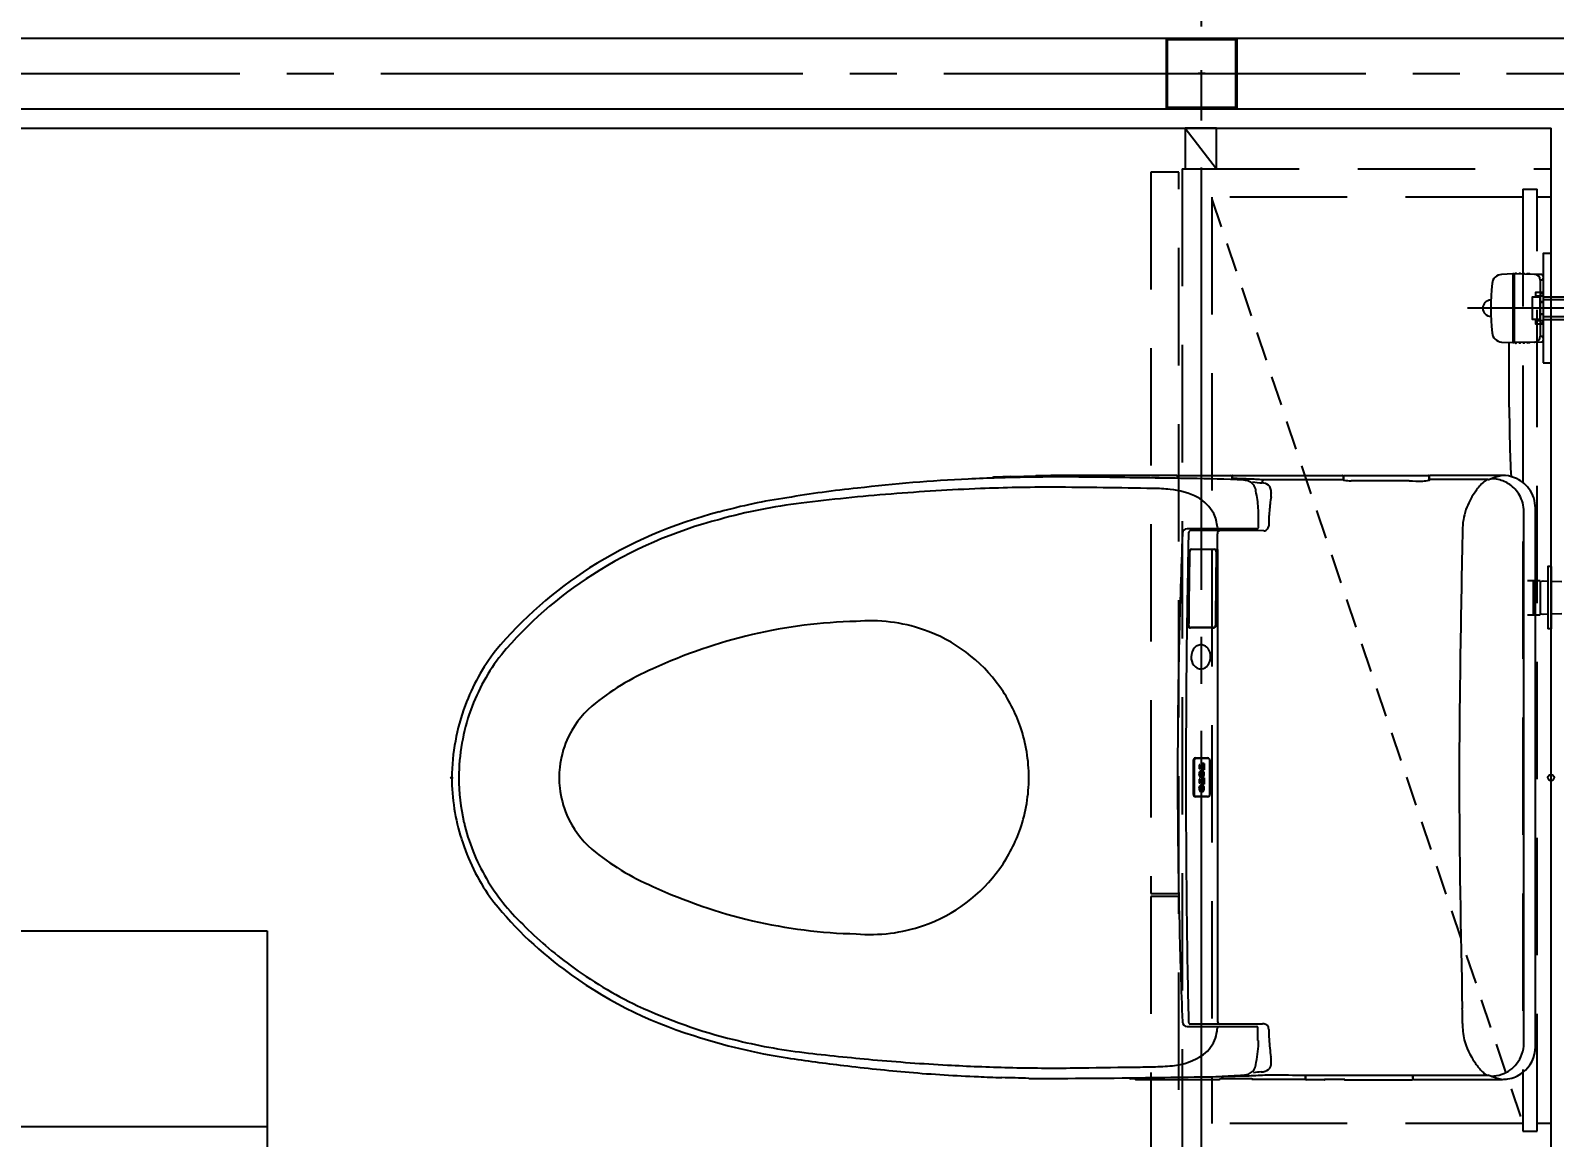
# Model space of a CAD drawing. Header units: millimetres. Extents: x 8300 to 98248, y -10383 to 40000.
# Drawn here: x 28185 to 29159, y 16420 to 17127 of the extents above; entities that cross this region are included whole.
import ezdxf
from ezdxf.enums import TextEntityAlignment as Align

# ---------------------------------------------------------------- set-up
doc = ezdxf.new("R2010")
doc.units = ezdxf.units.MM
doc.header["$LTSCALE"] = 300
for name, pattern in [('CADEWA_LINE5', [1.2, 0.9, -0.1, 0.1, -0.1]), ('CADEWA_LINE6', [2.1, 1.8, -0.1, 0.1, -0.1]), ('DASH-N', [0.375, 0.25, -0.125]), ('DASH-S', [0.2, 0.125, -0.075])]:
    doc.linetypes.add(name, pattern=pattern)
doc.layers.add('K建0_壁', color=7, linetype='CONTINUOUS')
doc.styles.add('txt2', font='txt.shx', dxfattribs={"width": 1.197332, "bigfont": 'extfont2'})

# ---------------------------------------------------------------- blocks, each defined once
blk = doc.blocks.new('ZGroup299', base_point=(28035.89, 16429.5))
at = {"layer": 'K建0_壁', "color": 250, "linetype": 'Continuous', "lineweight": -3}
for p, q in [((27735.89, 16552), (28335.89, 16552)), ((27735.89, 16552), (27735.89, 16307)), ((28335.89, 16552), (28335.89, 16307)), ((27735.89, 16427), (28335.89, 16427)), ((28035.89, 16307), (28035.89, 16427)), ((27735.89, 16307), (28335.89, 16307))]:
    blk.add_line(p, q, dxfattribs=at)
at = {"layer": 'K建0_壁', "color": 250, "lineweight": -3, "style": 'txt2'}
for s, height, width, p in [('トイレ', 67.926, 0.953422, (28035.89, 16489.5)), ('±0', 57.6, 1.034314, (27885.89, 16367)), ('2150', 57.6, 1.013158, (28185.89, 16368.25))]:
    blk.add_text(s, height=height, dxfattribs=dict(at, width=width)).set_placement(p, align=Align.MIDDLE_CENTER)

msp = doc.modelspace()

# ---------------------------------------------------------------- linework, layer by layer
at = {"layer": 'K建0_壁', "color": 250, "linetype": 'CADEWA_LINE5', "lineweight": -3}
for p, q in [((28933.5, 16050), (28933.5, 17155.69)), ((27688.57, 17100), (29396.6, 17100))]:
    msp.add_line(p, q, dxfattribs=at)
at = {"layer": 'K建0_壁', "color": 250, "linetype": 'Continuous', "lineweight": -3}
for p, q in [((27707.5, 17122.5), (29232, 17122.5)), ((28935.71, 17100), (28931.29, 17100)), ((28933.5, 17097.79), (28933.5, 17102.21)), ((27707.5, 17077.5), (29169.5, 17077.5)), ((27765, 17065), (29157, 17065)), ((29157, 16085), (29157, 17065)), ((29132.5, 16972), (29125.33, 16971.59)), ((29132.5, 16972), (29132.5, 16928)), ((29133.5, 16972), (29132.5, 16972)), ((29133.5, 16971.5), (29132.5, 16971.5)), ((29133.5, 16972), (29133.5, 16928)), ((29146.41, 16971.61), (29133.5, 16972)), ((29134.71, 16972.26), (29134.31, 16972.28)), ((29137.21, 16972.19), (29136.81, 16972.2)), ((29139.71, 16972.11), (29139.31, 16972.12)), ((29143.21, 16972), (29141.81, 16972.04)), ((29151.03, 16971.47), (29146.41, 16971.61)), ((29151.05, 16967.96), (29150, 16967.91)), ((29150, 16967.91), (29150, 16932.09)), ((29152, 16970.47), (29152, 16968.96)), ((29150, 16960.1), (29151.72, 16959.24)), ((29152, 16958.79), (29152, 16954.17)), ((29172, 16950), (29103.5, 16950)), ((29118.58, 16955.2), (29118.5, 16955.2)), ((29150, 16943), (29150, 16957)), ((29152, 16954), (29150, 16954)), ((29151.53, 16953.67), (29150, 16953.57)), ((29118.58, 16944.8), (29118.5, 16944.8)), ((29150, 16946.43), (29151.53, 16946.33)), ((29152, 16946), (29150, 16946)), ((29151.72, 16940.76), (29150, 16939.9)), ((29152, 16945.83), (29152, 16941.21)), ((29150, 16932.09), (29151.05, 16932.04)), ((29152, 16931.04), (29152, 16929.53)), ((29125.33, 16928.41), (29132.5, 16928)), ((29130.29, 16886.69), (29130.29, 16928.13)), ((29133.5, 16928.5), (29132.5, 16928.5)), ((29132.5, 16928), (29133.5, 16928)), ((29146.41, 16928.39), (29133.5, 16928)), ((29134.31, 16927.72), (29134.71, 16927.74)), ((29136.81, 16927.8), (29137.21, 16927.81)), ((29139.31, 16927.88), (29139.71, 16927.89)), ((29141.81, 16927.96), (29143.21, 16928)), ((29146.41, 16928.39), (29151.03, 16928.53)), ((29152, 16915), (29157, 16915)), ((28811.46, 16842.37), (28801.23, 16841.97)), ((28827.43, 16842.64), (28811.95, 16842.19)), ((28917.46, 16843.13), (28852.19, 16843.13)), ((28917.96, 16842.63), (28917.96, 16841.31)), ((28918.16, 16842.63), (28918.16, 16841.3)), ((28918.66, 16843.13), (28952.26, 16843.13)), ((28952.76, 16842.63), (28952.76, 16840.51)), ((28952.96, 16842.63), (28952.96, 16840.51)), ((28953.46, 16843.13), (29023.56, 16843.13)), ((29024.06, 16842.63), (29024.06, 16840.22)), ((29024.26, 16842.64), (29024.26, 16840.17)), ((29024.76, 16843.13), (29078.36, 16843.13)), ((29078.86, 16842.63), (29078.86, 16840.09)), ((29079.06, 16842.63), (29079.06, 16840.09)), ((29125.93, 16843.13), (29079.56, 16843.13)), ((29147, 16822.17), (29147, 16822.17)), ((29147, 16478.12), (29147, 16822.17)), ((29139.59, 16480.22), (29139.59, 16820.07)), ((28968.86, 16809), (28924.21, 16809)), ((28973.27, 16807.75), (28926.27, 16807.85)), ((28927.08, 16795.99), (28941.46, 16795.99)), ((28941.62, 16795.85), (28927.09, 16795.85)), ((29157, 16785), (29157, 16745)), ((29146.99, 16775.85), (29142, 16775.85)), ((29145.5, 16775.85), (29145.5, 16754.15)), ((29149.95, 16775.85), (29146.99, 16775.85)), ((29149.95, 16775.85), (29149.95, 16754.15)), ((29149.98, 16775.3), (29149.95, 16775.3)), ((29157, 16775.51), (29163.78, 16775.3)), ((29141.99, 16754.15), (29147, 16754.15)), ((29147, 16754.15), (29149.95, 16754.15)), ((29149.98, 16754.7), (29149.95, 16754.7)), ((29152, 16754.33), (29149.98, 16754.7)), ((29155, 16754.42), (29152, 16754.33)), ((29163.78, 16754.7), (29157, 16754.49)), ((28941, 16745.69), (28926.43, 16745.69)), ((28941.12, 16745.85), (28926.45, 16745.85)), ((29157, 16745), (29155, 16745)), ((28928.08, 16660.74), (28928.08, 16639.54)), ((28928.67, 16660.74), (28928.67, 16639.54)), ((28937.19, 16662.54), (28929.59, 16662.54)), ((28937.35, 16662.24), (28929.92, 16662.24)), ((28931.97, 16658.21), (28931.97, 16655.68)), ((28932.36, 16658.21), (28931.97, 16658.21)), ((28932.36, 16658.21), (28932.36, 16657.68)), ((28932.36, 16655.68), (28932.36, 16656.22)), ((28932.56, 16657.42), (28934.72, 16657.42)), ((28932.56, 16656.47), (28934.72, 16656.47)), ((28935.12, 16659), (28933.94, 16659)), ((28933.94, 16659), (28933.94, 16658.5)), ((28933.94, 16658.5), (28934.07, 16658.5)), ((28934.72, 16657.42), (28934.72, 16657.87)), ((28934.72, 16656.47), (28934.72, 16656.02)), ((28935.12, 16659), (28935.12, 16654.89)), ((28938.85, 16639.55), (28938.85, 16660.74)), ((28938.99, 16660.74), (28938.99, 16639.55)), ((28932.36, 16655.68), (28931.97, 16655.68)), ((28931.97, 16649.05), (28931.97, 16646.53)), ((28932.36, 16649.05), (28931.97, 16649.05)), ((28932.36, 16646.53), (28931.97, 16646.53)), ((28932.36, 16649.05), (28932.36, 16648.52)), ((28932.36, 16646.53), (28932.36, 16647.06)), ((28932.56, 16648.26), (28934.72, 16648.26)), ((28932.56, 16647.31), (28934.72, 16647.31)), ((28933.94, 16654.89), (28933.94, 16655.4)), ((28933.94, 16655.4), (28934.07, 16655.4)), ((28935.12, 16654.89), (28933.94, 16654.89)), ((28933.94, 16649.84), (28933.94, 16649.34)), ((28935.12, 16649.84), (28933.94, 16649.84)), ((28933.94, 16649.34), (28934.07, 16649.34)), ((28933.94, 16646.24), (28934.07, 16646.24)), ((28934.72, 16648.26), (28934.72, 16648.71)), ((28934.72, 16647.31), (28934.72, 16646.87)), ((28935.12, 16649.84), (28935.12, 16645.74)), ((28937.19, 16637.74), (28929.58, 16637.74)), ((28937.35, 16638.04), (28929.92, 16638.04)), ((28924.21, 16491), (28968.56, 16491)), ((28972.46, 16492.54), (28926.27, 16492.44)), ((28890.89, 16457.39), (28891.07, 16457.21)), ((28891.29, 16457.16), (28944.96, 16457.16)), ((28964, 16457.4), (28946.85, 16457.4)), ((28999.46, 16457.16), (28966.06, 16457.16)), ((28999.96, 16457.65), (28999.96, 16459.92)), ((29000.11, 16457.35), (29000.11, 16459.91)), ((29012.07, 16456.85), (29000.61, 16456.86)), ((29023.78, 16457.07), (29013.21, 16457.07)), ((29025.11, 16456.86), (29068.03, 16456.86)), ((29032.14, 16459.85), (29060.74, 16459.81)), ((29068.51, 16459.8), (29068.51, 16457.35)), ((29068.66, 16457.65), (29068.66, 16459.8)), ((29069.16, 16457.15), (29125.93, 16457.16))]:
    msp.add_line(p, q, dxfattribs=at)
at = {"layer": 'K建0_壁', "color": 250, "linetype": 'DASH-N', "lineweight": -3}
for p, q in [((28923, 17065), (28943, 17039)), ((28921, 17039), (29157, 17039)), ((29139, 17021), (28921, 17021)), ((28940, 17021), (28940, 16429)), ((29139, 17026), (29148, 17026)), ((29139, 17026), (29139, 16424)), ((29148, 16424), (29148, 17026)), ((29157, 17021), (29148, 17021)), ((29139, 16429), (28921, 16429)), ((29139, 16424), (29148, 16424)), ((29157, 16429), (29148, 16429))]:
    msp.add_line(p, q, dxfattribs=at)
at = {"layer": 'K建0_壁', "color": 250, "linetype": 'DASH-S', "lineweight": -3, "ltscale": 0.5}
msp.add_line((28940, 17019.8), (29139, 16429), dxfattribs=at)
at = {"layer": 'K建0_壁', "color": 250, "linetype": 'Continuous', "lineweight": -3}
for points in [[(28911, 17122.5), (28956, 17122.5), (28956, 17077.5), (28911, 17077.5)], [(28911.8, 17121.7), (28955.2, 17121.7), (28955.2, 17078.3), (28911.8, 17078.3)]]:
    msp.add_lwpolyline(points, close=True, dxfattribs=at)
at = {"layer": 'K建0_壁', "color": 250, "linetype": 'DASH-N', "lineweight": -3}
for points in [[(28943, 17039), (28943, 17065), (28923, 17065), (28923, 17039)], [(28921, 17039), (28921, 16111), (29157, 16111), (29157, 17039)]]:
    msp.add_lwpolyline(points, dxfattribs=at)
for points in [[(28901, 17037), (28901, 16576), (28919, 16576), (28919, 17037)], [(28901, 16574), (28901, 16113), (28919, 16113), (28919, 16574)]]:
    msp.add_lwpolyline(points, close=True, dxfattribs=at)
at = {"layer": 'K建0_壁', "color": 250, "linetype": 'Continuous', "lineweight": -3}
for points in [[(29157, 16985), (29152, 16985), (29152, 16915)], [(29152, 16960), (29147, 16960), (29147, 16958), (29152, 16958)], [(29150, 16957), (29145, 16957), (29145, 16943), (29150, 16943)], [(29152, 16955.6), (29167.5, 16955.6), (29167.5, 16957.1), (29152, 16957.1)], [(29152, 16942), (29147, 16942), (29147, 16940), (29152, 16940)], [(29152, 16942.9), (29167.5, 16942.9), (29167.5, 16944.4), (29152, 16944.4)], [(29116.68, 16840.54), (29079.56, 16840.5), (29079.56, 16840.35)], [(29157, 16785), (29155, 16785), (29155, 16745)], [(29149.98, 16775.3), (29152, 16775.67), (29155, 16775.58)], [(28935.12, 16645.74), (28933.94, 16645.74), (28933.94, 16646.24)]]:
    msp.add_lwpolyline(points, dxfattribs=at)
for centre, radius in [((28454, 16650), 0.5), ((29157, 16650), 2)]:
    msp.add_circle(centre, radius, dxfattribs=at)
for centre, radius, start, end in [((29125.7, 16965.1), 6.5, 93.27706, 174.69114), ((29134.3, 16971.98), 0.3, 88.22838, 178.16887), ((29134.7, 16971.96), 0.3, 358.48371, 88.17944), ((29136.8, 16971.9), 0.3, 88.22847, 177.87071), ((29137.2, 16971.89), 0.301, 358.80432, 88.15631), ((29139.3, 16971.82), 0.3, 88.22847, 177.57244), ((29139.7, 16971.81), 0.3, 359.0038, 88.22852), ((29141.8, 16971.74), 0.3, 88.22847, 177.27434), ((29143.2, 16971.7), 0.3, 359.42126, 88.22862), ((29146.3, 16967.91), 3.7, 0, 88.26429), ((29151, 16970.47), 1, 0, 88.2643), ((29151, 16968.96), 1, 272.7287, 0), ((29288.2, 16950), 169.7, 174.69114, 185.30886), ((29151.5, 16958.79), 0.5, 0, 63.43495), ((29118.5, 16950), 5.2, 90, 270), ((29151.5, 16954.17), 0.5, 273.81408, 0), ((29151.5, 16945.83), 0.5, 0, 86.18592), ((29151.5, 16941.21), 0.5, 296.56505, 0), ((29125.7, 16934.9), 6.5, 185.30886, 266.72294), ((29146.3, 16932.09), 3.7, 271.73571, 0), ((29151, 16929.53), 1, 271.7357, 0), ((29151, 16931.04), 1, 0, 87.2713), ((29134.3, 16928.02), 0.3, 181.83113, 271.77162), ((29134.7, 16928.04), 0.3, 271.82056, 1.51629), ((29136.8, 16928.1), 0.3, 182.12929, 271.77153), ((29137.2, 16928.11), 0.301, 271.84369, 1.19568), ((29139.3, 16928.18), 0.3, 182.42756, 271.77153), ((29139.7, 16928.19), 0.3, 271.77148, 0.9962), ((29141.8, 16928.26), 0.3, 182.72566, 271.77153), ((29143.2, 16928.3), 0.3, 271.77138, 0.57874), ((29985.61, 16885.12), 855.32, 179.89482, 182.88033), ((28842.33, 15626.44), 1215.73, 90.94924, 92.73531), ((28801.4, 16837.96), 4.02, 92.40611, 120.77389), ((28811.49, 16841.86), 0.512, 40.03464, 92.85969), ((28811.88, 16845.56), 3.37, 265.58996, 271.1278), ((28844.18, 15234.61), 1607.55, 88.91117, 90.78367), ((28827.83, 16842.34), 0.5, 90.0239, 143.24177), ((28855, 15583.68), 1259.45, 90.81785, 91.23613), ((28854.92, 15592.44), 1250.69, 90.12516, 90.81993), ((28625.35, -3942.42), 20785.78, 89.169875, 89.312576), ((28901.51, 16843.22), 0.171, 253.46729, 264.86047), ((28901.46, 16843.06), 0.00496, 205.0213, 254.97718), ((28901.46, 16843.06), 0.00323, 97.24395, 167.15997), ((28901.48, 16843), 0.0693, 98.62996, 110.57651), ((28901.6, 16842.22), 0.854, 94.1422, 98.64362), ((28901.76, 16845.67), 2.64, 264.08854, 267.43825), ((28901.9, 16838.12), 4.96, 92.2363, 94.21863), ((28902.44, 16859.68), 16.66, 267.27933, 268.64663), ((28902.5, 16823.78), 19.32, 91.25584, 92.34903), ((28903.55, 16907.23), 64.22, 268.65304, 269.61991), ((28903.23, 16793.48), 49.62, 90.78398, 91.33136), ((28903.83, 16749.92), 93.19, 90.22146, 90.78236), ((28903.96, 16953.44), 110.44, 269.56943, 270.30313), ((28903.95, 16727.48), 115.63, 89.5412, 90.24165), ((28904.28, 16911.4), 68.4, 270.21532, 271.30935), ((28904.46, 16782.72), 60.38, 88.62747, 89.60055), ((28905.63, 16854.53), 11.5, 271.06047, 273.74695), ((28905.58, 16828.96), 14.13, 87.14681, 88.69101), ((28906.14, 16840.6), 2.48, 82.74819, 86.58301), ((28906.37, 16843.41), 0.363, 273.02029, 283.54273), ((28906.45, 16843.05), 0.00799, 31.65894, 82.97582), ((28906.45, 16843.06), 0.00653, 287.31166, 330.1405), ((28917.46, 16842.63), 0.5, 0.00336, 90.0084), ((28918.66, 16842.63), 0.5, 89.99078, 179.99667), ((28918.51, 16098.06), 743.17, 86.75789, 89.38469), ((28952.26, 16842.63), 0.5, 0.00363, 90.00892), ((28953.46, 16842.63), 0.5, 89.99081, 179.99666), ((28953.46, 16840.65), 0.501, 90.05818, 179.89734), ((28936.32, 16150.18), 691.19, 87.6373, 88.57968), ((29023.56, 16842.63), 0.5, 0.00377, 90.00799), ((29024.76, 16842.63), 0.5, 89.9917, 179.78362), ((29078.36, 16842.63), 0.5, 0.00402, 90.00853), ((29079.56, 16842.63), 0.5, 89.99222, 179.99561), ((29134.28, 16800.62), 43.33, 101.10943, 111.06477), ((29125.93, 16821.96), 21.18, 68.69773, 90.0045), ((29125.99, 16822.08), 21.04, 36.75882, 68.71006), ((28786.38, 16129.68), 709.09, 95.89354, 99.57999), ((28832.48, 15813.27), 1028.65, 92.68358, 96.63799), ((28849.36, 15408.81), 1427.03, 92.2984, 94.59656), ((28838.52, 15666.69), 1168.93, 90.00497, 92.27441), ((28788.96, 10457.68), 6378.13, 88.979544, 89.55572), ((28900.34, 16692.95), 141.87, 84.72819, 89.10693), ((28908.48, 16784.26), 50.2, 63.28774, 84.4018), ((28960.77, 16832.74), 7.3, 30.22688, 91.79553), ((28953.12, 16547.03), 293.98, 85.95344, 87.71962), ((29081.43, 17910.86), 1078.1, 263.86189, 264.18253), ((28961.24, 16832.51), 7.02, 4.23205, 33.81675), ((28891.28, 16816.52), 78.71, 4.23209, 12.10654), ((28974.14, 16838.31), 1.99, 98.06758, 179.93935), ((28972.15, 16831.36), 6.96, 54.26496, 89.91526), ((29028.41, 5276.49), 11563.92, 90.19497, 90.27024), ((28972.05, 16832.59), 6.06, 357.00964, 46.70079), ((28957, 16832.34), 21.11, 352.27233, 359.81823), ((29055.43, -3445.53), 20285.98, 90.090021, 90.18746), ((29023.56, 16839.92), 0.5, 39.91924, 89.99991), ((29026.39, 16850.64), 10.68, 256.72041, 260.76895), ((29029.1, 16868.58), 28.82, 261.17999, 269.91989), ((28761.22, -47058.43), 63898.74, 89.7265634, 89.7598401), ((29074.47, 18167.82), 1328.25, 269.64191, 270.01858), ((29074.63, 16858.4), 18.84, 270.81192, 283.61775), ((29078.49, 16842.13), 2.12, 285.8097, 297.62325), ((29079.4, 16840.4), 0.167, 297.48168, 341.45901), ((29149.98, 16803.69), 50.6, 144.47152, 157.71458), ((29138.73, 16812.26), 36.48, 132.67574, 145.16344), ((29118.47, 16834.1), 6.68, 105.54521, 131.92807), ((29114.27, 16854.44), 14.11, 279.84671, 288.33454), ((29118.62, 16820.22), 20.83, 77.15827, 89.75226), ((29118.59, 16820.13), 20.93, 55.10782, 77.1476), ((29118.51, 16820.01), 21.07, 30.23738, 55.11358), ((29125.07, 16821.83), 21.93, 0.89634, 35.84985), ((28721.43, 16468.45), 364.31, 98.37468, 105.35299), ((28722.24, 16465.32), 362.91, 97.08718, 105.47744), ((28848.66, 15415.74), 1420.07, 94.59091, 96.92411), ((28919.09, 16807.11), 25.02, 27.62564, 61.46563), ((28724.21, 16815.1), 245.67, 358.74812, 1.68717), ((29103.62, 16810.14), 127.18, 171.24519, 175.34152), ((29138.95, 16808.61), 38.54, 158.26244, 178.39846), ((29118.47, 16819.98), 21.13, 0.25003, 30.25178), ((28696.57, 16540.4), 288.4, 104.37562, 122.36855), ((28697.15, 16538.37), 285.85, 104.53775, 122.4036), ((28919.95, 16808.38), 23.69, 3.96904, 25.86025), ((29126.92, 16808.67), 150.53, 175.50341, 179.20406), ((32832.82, 16649.46), 3914.67, 177.70668, 178.70974), ((28924.26, 16806.02), 2.98, 90.86282, 178.41171), ((36447, 16645.88), 7523.57, 178.781208, 179.110092), ((28928.26, 16805.86), 3.13, 158.83175, 179.121), ((28926.49, 16806.67), 1.2, 100.36049, 164.39897), ((28945.14, 16809.99), 1.57, 178.74738, 201.08808), ((25643.7, 16809.92), 3299.97, 359.75665, 359.92804), ((28946.34, 16805.83), 2.67, 146.55361, 181.12326), ((28944.3, 16809.64), 0.652, 198.79175, 257.14721), ((28945.23, 16806.45), 1.41, 105.32941, 142.91377), ((28968.86, 16810), 1, 270, 344.22945), ((28973.26, 16810.95), 3.2, 270.02198, 316.41725), ((28973.34, 16810.84), 3.07, 316.97925, 358.57471), ((38499, 16596.67), 9400.98, 178.701665, 179.674108), ((38206.63, 16650.04), 9282.05, 179.109202, 179.303142), ((38262.48, 16649.97), 9337.76, 179.114046, 179.30617), ((28927.62, 16794.32), 1.92, 146.58077, 179.25057), ((28927.58, 16794.33), 1.75, 145.64556, 179.35563), ((28927.16, 16794.62), 1.37, 93.43314, 146.63592), ((28927.15, 16794.62), 1.23, 92.99757, 145.64698), ((28941.46, 16794.34), 1.65, 359.3398, 90.00142), ((28941.39, 16794.42), 1.45, 357.22612, 80.75936), ((41889.78, 16645.08), 12947.8, 179.339463, 179.477926), ((41870.4, 16645.58), 12928.15, 179.340767, 179.479825), ((202668.6, 16699.54), 173724.99, 179.9682195, 180.0163011), ((28683.39, 16562.81), 262.41, 122.5567, 140.12429), ((28679.2, 16566.93), 252.12, 122.43768, 140.12384), ((36194.47, 16649.95), 7271.01, 179.111284, 179.998498), ((38206.64, 16650.04), 9282.07, 179.303143, 179.399346), ((38262.51, 16649.97), 9337.79, 179.30617, 179.40247), ((41889.78, 16645.08), 12947.81, 179.477926, 179.547462), ((41870.42, 16645.58), 12928.17, 179.479826, 179.549048), ((28720.06, 16425.3), 324.62, 91.3004, 103.14059), ((28721.76, 16646.12), 104.12, 70.97168, 94.99679), ((28723.07, 16650.09), 99.94, 35.39772, 70.93529), ((28926.8, 16747.27), 1.72, 177.43854, 225.97766), ((28926.79, 16747.28), 1.56, 177.56342, 226.38071), ((28926.44, 16746.9), 1.2, 225.98906, 269.47931), ((28926.46, 16746.93), 1.08, 226.21798, 269.72065), ((28941, 16747.34), 1.65, 269.99599, 359.55351), ((28940.97, 16747.25), 1.41, 276.13763, 4.01693), ((28722.44, 16416.03), 334.2, 103.17712, 114.73566), ((32809.77, 16649.98), 3891.62, 178.70986, 179.99977), ((28933.26, 16729.04), 5.8, 84.83324, 135.61151), ((28933.04, 16729.13), 5.73, 36.05287, 82.60331), ((28586.52, 16650), 132.25, 142.20893, 159.61439), ((28586.19, 16649.83), 127.65, 141.91326, 160.12326), ((28934.87, 16726.64), 8.01, 176.3688, 217.20452), ((28935.04, 16727.46), 8.17, 136.44731, 182.24301), ((28930.99, 16726.92), 8.29, 320.46813, 1.52513), ((28931.19, 16727.64), 8.11, 356.50743, 36.85975), ((28645.11, 16573.47), 158.9, 113.16209, 129.69299), ((28932.99, 16725.01), 5.53, 215.57449, 276.59758), ((28932.71, 16725.51), 6.07, 278.7105, 320.4691), ((28724.19, 16650.59), 98.73, 18.84186, 35.53884), ((28592.07, 16648.13), 138.11, 159.68776, 179.22379), ((28584.32, 16649.14), 61.87, 131.13189, 156.2689), ((28585.68, 16649.98), 127.12, 160.10886, 179.99145), ((28724.78, 16650.41), 98.23, 359.76005, 19.05386), ((28582.98, 16649.99), 60.3, 156.49962, 173.60324), ((28582.92, 16650), 60.25, 173.60685, 180.00065), ((28930.15, 16660.75), 2.06, 145.98071, 180.07599), ((28929.65, 16661.09), 1.46, 92.37918, 146.0155), ((28930.4, 16660.74), 1.73, 148.53813, 180.00591), ((28929.99, 16661), 1.25, 92.96452, 148.56944), ((28932.63, 16657.67), 0.271, 178.28448, 223.42393), ((28932.64, 16656.23), 0.275, 141.96131, 180.94361), ((28932.58, 16656.28), 0.196, 94.2937, 143.07861), ((28932.57, 16657.61), 0.189, 222.82076, 266.70294), ((28934.1, 16657.88), 0.615, 46.95002, 92.45234), ((28934.06, 16656.05), 0.668, 308.8925, 358.02508), ((28934.03, 16657.84), 0.695, 2.90304, 45.37458), ((28937.19, 16660.75), 1.8, 44.85917, 90.01155), ((28937.35, 16660.74), 1.5, 45.63767, 90.00144), ((28937.35, 16660.74), 1.5, 359.98581, 45.60478), ((28937.19, 16660.74), 1.8, 359.94689, 44.8774), ((28586.6, 16651), 132.63, 180.43054, 197.65396), ((28585.58, 16650.01), 127.02, 180.00655, 193.02446), ((28582.92, 16650), 60.25, 179.99935, 186.39315), ((28724.78, 16649.59), 98.23, 340.94614, 0.23995), ((32810.65, 16650.02), 3892.5, 180.00034, 181.37901), ((36200.05, 16650.35), 7276.59, 180.001645, 180.973891), ((28934.88, 16652.4), 3.04, 152.98519, 180.61006), ((28934.6, 16652.26), 2.76, 177.86002, 206.47312), ((28933.56, 16651.73), 1.59, 205.81062, 247.80799), ((28933.58, 16652.99), 1.61, 110.35865, 150.785), ((28933.42, 16652.39), 1.16, 137.82706, 182.82834), ((28933.32, 16652.3), 1.06, 178.09956, 228.2999), ((28932.63, 16648.51), 0.271, 178.28448, 223.42393), ((28932.64, 16647.07), 0.275, 141.96131, 180.94361), ((28932.58, 16647.12), 0.196, 94.2937, 143.07861), ((28932.57, 16648.45), 0.189, 222.82076, 266.70294), ((28933.29, 16652.46), 1.02, 96.30854, 135.95085), ((28933.36, 16652.42), 1.17, 230.61999, 262.17331), ((28933.54, 16651.82), 1.67, 249.63079, 290.58807), ((28933.54, 16652.71), 1.87, 72.50259, 106.23862), ((28933.55, 16650.91), 2.59, 82.51369, 98.09699), ((28933.54, 16653.73), 2.5, 262.24383, 279.95803), ((28933.76, 16652.39), 1.1, 43.91342, 83.314), ((28933.82, 16652.24), 0.985, 278.72553, 328.67416), ((28934.08, 16656.07), 0.675, 269.36854, 306.00556), ((28934.1, 16648.72), 0.615, 46.95002, 92.45234), ((28934.08, 16646.92), 0.675, 269.36854, 306.00556), ((28933.52, 16653), 1.6, 25.94543, 68.52024), ((28933.5, 16651.76), 1.64, 292.87999, 337.00381), ((28934.06, 16646.89), 0.668, 308.8925, 358.02508), ((28934.03, 16648.68), 0.695, 2.90304, 45.37458), ((28933.71, 16652.41), 1.11, 358.7603, 41.43992), ((28933.58, 16652.36), 1.25, 329.87468, 1.4572), ((28932.37, 16652.44), 2.88, 358.68832, 25.97317), ((28932.24, 16652.31), 3.01, 336.73592, 1.21106), ((714765.18, 16593.12), 685821.56, 179.99523825, 180.00367414), ((36398.43, 16678.68), 7300.31, 180.223996, 181.383228), ((28582.98, 16650.01), 60.3, 186.39676, 203.50038), ((28929.96, 16639.48), 1.88, 178.11725, 227.49684), ((28930.22, 16639.49), 1.56, 178.00414, 227.02039), ((28929.6, 16639.08), 1.34, 227.21138, 269.22304), ((28929.93, 16639.17), 1.12, 226.60536, 269.33357), ((28934.88, 16643.24), 3.04, 152.98519, 180.61006), ((28934.6, 16643.11), 2.76, 177.86002, 206.47312), ((28933.56, 16642.57), 1.59, 205.81062, 247.80799), ((28933.58, 16643.83), 1.61, 110.35865, 150.785), ((28933.42, 16643.23), 1.16, 137.82706, 182.82834), ((28933.32, 16643.14), 1.06, 178.09956, 228.2999), ((28933.29, 16643.3), 1.02, 96.30854, 135.95085), ((28933.36, 16643.26), 1.17, 230.61999, 262.17331), ((28933.54, 16642.66), 1.67, 249.63079, 290.58807), ((28933.54, 16643.55), 1.87, 72.50259, 106.23862), ((28933.55, 16641.75), 2.59, 82.51369, 98.09699), ((28933.54, 16644.57), 2.5, 262.24383, 279.95803), ((28933.76, 16643.23), 1.1, 43.91342, 83.314), ((28933.82, 16643.08), 0.985, 278.72553, 328.67416), ((28933.52, 16643.84), 1.6, 25.94543, 68.52024), ((28933.5, 16642.61), 1.64, 292.87999, 337.00381), ((28933.71, 16643.26), 1.11, 358.7603, 41.43992), ((28933.58, 16643.2), 1.25, 329.87468, 1.4572), ((28932.37, 16643.29), 2.88, 358.68832, 25.97317), ((28932.24, 16643.16), 3.01, 336.73592, 1.21106), ((28937.19, 16639.54), 1.8, 269.9414, 312.49234), ((28937.35, 16639.54), 1.5, 269.96522, 307.27198), ((28937.35, 16639.54), 1.5, 307.24754, 0.04792), ((28937.19, 16639.54), 1.8, 312.43583, 0.0496), ((28586.09, 16650.13), 127.54, 193.02274, 210.45699), ((28584.32, 16650.86), 61.87, 203.7311, 228.86811), ((28724.19, 16649.41), 98.73, 324.46116, 341.15814), ((28586.52, 16650), 132.26, 197.25168, 215.19224), ((28645.11, 16726.53), 158.9, 230.30701, 246.83791), ((28723.07, 16649.91), 99.94, 289.06471, 324.60228), ((28593.26, 16654.83), 136.11, 210.63325, 226.37663), ((28722.44, 16883.97), 334.2, 245.26434, 256.82288), ((28665.63, 16717.44), 235.97, 217.50598, 233.59486), ((28720.06, 16874.7), 324.62, 256.85941, 268.6996), ((28686.48, 16742.51), 263.99, 224.85835, 233.58156), ((28721.76, 16653.88), 104.12, 265.00321, 289.02832), ((32834.22, 16650.59), 3916.08, 181.379, 182.2932), ((50604.91, 16540.79), 21661.3, 179.977895, 180.122396), ((28687.56, 16743.92), 265.76, 233.57521, 244.41552), ((28690.06, 16747.19), 274.42, 233.17665, 252.76256), ((36559.83, 16656.68), 7636.43, 180.975448, 181.216615), ((28714.38, 16808.62), 335.72, 245.05606, 256.20456), ((27363.67, 16472.01), 1736.84, 0.69103, 1.00453), ((28924.25, 16493.97), 2.97, 181.50804, 269.21743), ((28928.24, 16494.44), 3.12, 178.26784, 203.95282), ((28926.44, 16493.54), 1.11, 199.05172, 261.55243), ((28948.51, 16489.54), 4.95, 171.06686, 179.5448), ((28944.5, 16490.18), 0.887, 111.73461, 171.04958), ((28946.13, 16494.43), 2.47, 177.97948, 221.71561), ((28945.17, 16493.82), 1.36, 229.7939, 260.46547), ((28968.55, 16490), 0.996, 359.87637, 89.4289), ((28973.04, 16488.93), 3.66, 49.87795, 99.1918), ((28973.22, 16489.37), 3.21, 354.40437, 47.27), ((29142.46, 16492.22), 42.09, 179.00264, 193.36774), ((28727.24, 16850.58), 384.21, 252.03506, 261.19465), ((28722, 16833.31), 361.52, 255.96388, 263.21946), ((28920.88, 16491.06), 22.72, 307.52333, 340.78773), ((28919.28, 16491.43), 24.35, 341.2136, 355.6639), ((27580.02, 16479.63), 1389.56, 0.09322, 0.4275), ((28975.68, 16481.68), 6.1, 177.97724, 191.21913), ((28969.37, 16480.5), 0.5, 41.26066, 60.25289), ((28969.37, 16480.5), 0.5, 357.77766, 41.25749), ((28790.47, 16484.66), 179.46, 357.98398, 358.66637), ((29129.63, 16491.65), 153.24, 180.97105, 183.33022), ((29098.69, 16489.74), 122.24, 183.27664, 188.57904), ((29145.87, 16494.28), 45.9, 194.88518, 214.77404), ((28851.23, 17690.41), 1233.13, 261.47502, 263.17252), ((28849.22, 17890.51), 1426.34, 263.15878, 264.93548), ((28911.31, 16506.98), 41.23, 274.85685, 304.58885), ((28890.13, 16483.54), 79.85, 346.45916, 356.26986), ((28951.02, 16467.52), 27.09, 1.0097, 8.44834), ((29118.47, 16480.31), 21.12, 321.39415, 359.7546), ((29126.05, 16478.13), 20.94, 307.26907, 359.95049), ((28855.38, 17722.95), 1265.94, 263.16122, 265.06672), ((28849.19, 17889.23), 1425.07, 264.93232, 266.85749), ((28821.8, 17321.58), 863.17, 264.99608, 266.48589), ((28841.04, 17714.13), 1249.78, 266.79035, 268.58393), ((28838.44, 17629.19), 1164.81, 268.60859, 270.66985), ((28659.64, 31477.95), 15014.72, 270.734278, 270.876451), ((28839.19, 19942.33), 3477.71, 270.82585, 271.04399), ((28900.86, 16602.94), 137.75, 270.70561, 275.81077), ((28960.93, 16467.43), 7.3, 290.22936, 339.22619), ((29074.1, 15461.02), 1006.13, 95.84654, 96.12575), ((28971.63, 16470.18), 8.26, 269.82433, 304.96215), ((28971.88, 16467.74), 6.23, 316.04941, 2.40617), ((29138.21, 16487.34), 35.67, 212.63851, 224.01177), ((29122.83, 16472.2), 14.1, 223.16423, 235.97909), ((29118.58, 16480.2), 20.97, 289.08291, 321.44598), ((29125.94, 16478.29), 21.14, 279.23076, 307.24701), ((28837.7, 17598.91), 1140.96, 266.54236, 267.64341), ((28816.68, 16901.66), 443.49, 266.65338, 268.58158), ((28701.31, 12626.41), 3833.31, 88.18069, 88.43955), ((28831.61, 20938.87), 4481.09, 269.89005, 270.90711), ((28888.59, 16459.44), 2.02, 220.40079, 263.47362), ((28888.94, 16411.1), 46.33, 87.1422, 90.72832), ((28891.29, 16457.66), 0.501, 243.92068, 269.74903), ((28878.19, 19496.69), 3038.44, 270.45944, 271.589), ((28514.53, 24579.16), 8131.5, 273.017988, 273.128415), ((28944.96, 16457.64), 0.486, 269.39795, 327.58576), ((28946.71, 16417.61), 39.79, 89.79456, 92.38732), ((28958.42, 16475.85), 16.08, 269.58589, 288.27683), ((28951.28, 16783.58), 324.36, 271.97181, 273.99224), ((28964.1, 16383.61), 73.79, 89.24048, 90.07511), ((28964.83, 16435.37), 22.03, 87.05079, 89.35226), ((28966.06, 16457.65), 0.5, 212.79618, 270.00118), ((29030.9, 28620.84), 12160.96, 269.731268, 269.82697), ((29063.92, 40433.62), 23973.78, 269.833326, 269.924054), ((28999.46, 16457.65), 0.5, 269.99685, 359.99062), ((29000.61, 16457.35), 0.5, 180.00884, 270.00403), ((29012.1, 16457.41), 0.554, 267.67244, 282.04261), ((29013.06, 16431.74), 25.33, 89.66369, 92.0361), ((29012.11, 16457.35), 0.491, 282.27492, 325.00488), ((29023.99, 16393.42), 63.65, 89.55158, 90.18804), ((29024.51, 16447.38), 9.69, 86.56822, 90.15442), ((29025.12, 16457.37), 0.521, 215.56352, 236.6495), ((29025.11, 16457.35), 0.5, 237.20886, 270.00174), ((29307.18, 204727.28), 188267.63, 269.9250017, 269.9420269), ((29068.01, 16457.35), 0.5, 272.54904, 359.98817), ((29069.16, 16457.65), 0.5, 180.00788, 269.99212), ((29117.79, 16464.57), 4.95, 234.90814, 257.02646), ((29114.84, 16448.2), 11.69, 68.62195, 80.93911), ((29118.62, 16480.08), 20.84, 270.24853, 289.09354), ((29134.22, 16499.46), 43.11, 249.4722, 258.91548), ((29125.94, 16478.29), 21.13, 269.98752, 279.24998)]:
    msp.add_arc(centre, radius, start, end, dxfattribs=at)

# ---------------------------------------------------------------- block references
at = {"layer": 'K建0_壁', "linetype": 'CADEWA_LINE6', "lineweight": 15}
msp.add_blockref('ZGroup299', (28035.89, 16429.5), dxfattribs=at)

doc.saveas('drawing.dxf')
